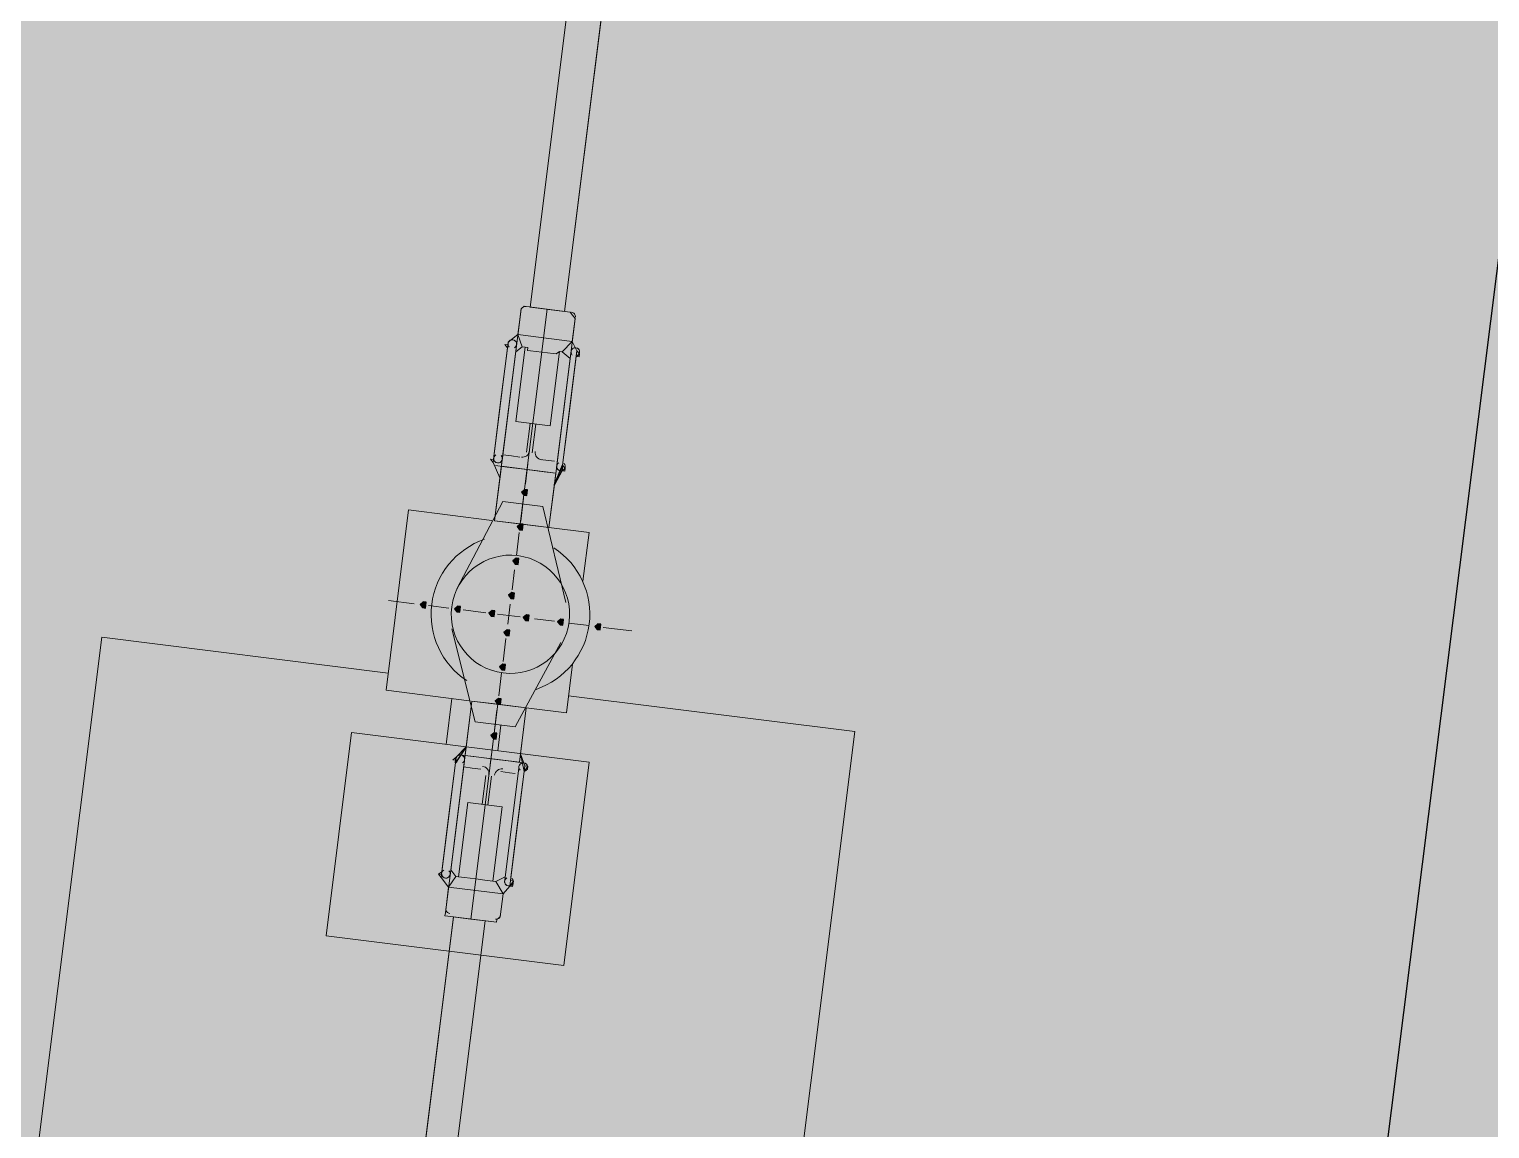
# Model space of a CAD drawing. Header units: metres. Extents: x -4 to 509425, y 7549 to 4732445.
# Drawn here: x 475997.978 to 476002.263, y 4719742.011 to 4719745.237 of the extents above; entities that cross this region are included whole.
import ezdxf

# ---------------------------------------------------------------- set-up
doc = ezdxf.new("R2010")
doc.units = ezdxf.units.M
doc.header["$LTSCALE"] = 0.01
doc.header["$MEASUREMENT"] = 0
doc.layers.get('0').update_dxf_attribs({"lineweight": 0})
doc.layers.add('_SUBESTACIÓN', color=1, linetype='Continuous')
doc.layers.add('SUBESTACION LA VID', color=253, linetype='Continuous')

# ---------------------------------------------------------------- blocks, each defined once
blk = doc.blocks.new('A$Cfff6051d')
at = {"layer": 'SUBESTACION LA VID', "transparency": 33554687}
h = blk.add_hatch(color=256, dxfattribs=at)
h.dxf.hatch_style = 2
h.paths.add_polyline_path([(475999.4391, 4719743.8767), (475999.4402, 4719743.8851), (475999.4318, 4719743.8862), (475999.4223, 4719743.8788), (475999.4297, 4719743.8694), (475999.4381, 4719743.8683)])
h = blk.add_hatch(color=256, dxfattribs=at)
h.dxf.hatch_style = 2
h.paths.add_polyline_path([(475999.4265, 4719743.7759), (475999.4276, 4719743.7843), (475999.4192, 4719743.7853), (475999.4097, 4719743.778), (475999.4171, 4719743.7685), (475999.4255, 4719743.7675)])
h = blk.add_hatch(color=256, dxfattribs=at)
h.dxf.hatch_style = 2
h.paths.add_polyline_path([(475999.4139, 4719743.6751), (475999.4149, 4719743.6835), (475999.4065, 4719743.6845), (475999.3971, 4719743.6772), (475999.4044, 4719743.6677), (475999.4128, 4719743.6667)])
h = blk.add_hatch(color=256, dxfattribs=at)
h.dxf.hatch_style = 2
h.paths.add_polyline_path([(475999.1418, 4719743.5471), (475999.1429, 4719743.5555), (475999.1345, 4719743.5565), (475999.125, 4719743.5492), (475999.1324, 4719743.5397), (475999.1408, 4719743.5387)])
h = blk.add_hatch(color=256, dxfattribs=at)
h.dxf.hatch_style = 2
h.paths.add_polyline_path([(475999.4012, 4719743.5743), (475999.4023, 4719743.5827), (475999.3939, 4719743.5837), (475999.3844, 4719743.5764), (475999.3918, 4719743.5669), (475999.4002, 4719743.5659)])
h = blk.add_hatch(color=256, dxfattribs=at)
h.dxf.hatch_style = 2
h.paths.add_polyline_path([(475999.2427, 4719743.5344), (475999.2437, 4719743.5428), (475999.2353, 4719743.5439), (475999.2259, 4719743.5365), (475999.2332, 4719743.5271), (475999.2416, 4719743.526)])
h = blk.add_hatch(color=256, dxfattribs=at)
h.dxf.hatch_style = 2
h.paths.add_polyline_path([(475999.3435, 4719743.5218), (475999.3445, 4719743.5302), (475999.3361, 4719743.5313), (475999.3267, 4719743.5239), (475999.334, 4719743.5145), (475999.3424, 4719743.5134)])
h = blk.add_hatch(color=256, dxfattribs=at)
h.dxf.hatch_style = 2
h.paths.add_polyline_path([(475999.4443, 4719743.5092), (475999.4453, 4719743.5176), (475999.4369, 4719743.5186), (475999.4275, 4719743.5113), (475999.4348, 4719743.5018), (475999.4432, 4719743.5008)])
h = blk.add_hatch(color=256, dxfattribs=at)
h.dxf.hatch_style = 2
h.paths.add_polyline_path([(475999.3875, 4719743.4651), (475999.3886, 4719743.4735), (475999.3802, 4719743.4745), (475999.3707, 4719743.4672), (475999.3781, 4719743.4577), (475999.3865, 4719743.4567)])
h = blk.add_hatch(color=256, dxfattribs=at)
h.dxf.hatch_style = 2
h.paths.add_polyline_path([(475999.5451, 4719743.4965), (475999.5461, 4719743.5049), (475999.5377, 4719743.506), (475999.5283, 4719743.4986), (475999.5356, 4719743.4892), (475999.544, 4719743.4881)])
h = blk.add_hatch(color=256, dxfattribs=at)
h.dxf.hatch_style = 2
h.paths.add_polyline_path([(475999.6543, 4719743.4828), (475999.6553, 4719743.4912), (475999.6469, 4719743.4923), (475999.6375, 4719743.4849), (475999.6448, 4719743.4755), (475999.6532, 4719743.4744)])
h = blk.add_hatch(color=256, dxfattribs=at)
h.dxf.hatch_style = 2
h.paths.add_polyline_path([(475999.3749, 4719743.3643), (475999.376, 4719743.3727), (475999.3676, 4719743.3737), (475999.3581, 4719743.3664), (475999.3654, 4719743.3569), (475999.3738, 4719743.3559)])
h = blk.add_hatch(color=256, dxfattribs=at)
h.dxf.hatch_style = 2
h.paths.add_polyline_path([(475999.3623, 4719743.2635), (475999.3633, 4719743.2719), (475999.3549, 4719743.2729), (475999.3455, 4719743.2656), (475999.3528, 4719743.2561), (475999.3612, 4719743.2551)])
h = blk.add_hatch(color=256, dxfattribs=at)
h.dxf.hatch_style = 2
h.paths.add_polyline_path([(475999.3496, 4719743.1627), (475999.3507, 4719743.1711), (475999.3423, 4719743.1721), (475999.3328, 4719743.1648), (475999.3402, 4719743.1553), (475999.3486, 4719743.1543)])
at = {"layer": 'SUBESTACION LA VID', "lineweight": 15}
for p, q in [((475999.7447, 4719746.7906), (475999.4477, 4719744.4217)), ((475999.8455, 4719746.778), (475999.5485, 4719744.4091)), ((475999.4309, 4719744.4238), (475999.5653, 4719744.4069)), ((475999.3836, 4719744.3188), (475999.412, 4719744.3408)), ((475999.3405, 4719743.9744), (475999.3826, 4719744.3104)), ((475999.4078, 4719744.3072), (475999.3657, 4719743.9712)), ((475999.4057, 4719744.2904), (475999.4246, 4719744.3051)), ((475999.5674, 4719744.2872), (475999.5253, 4719743.9512)), ((475999.5421, 4719743.9491), (475999.5842, 4719744.2851)), ((475999.5653, 4719744.2704), (475999.5422, 4719744.2904)), ((475999.4371, 4719743.9964), (475999.4476, 4719744.0804)), ((475999.4539, 4719743.9943), (475999.4644, 4719744.0783)), ((475999.3394, 4719743.966), (475999.3594, 4719743.9208)), ((475999.4413, 4719743.9618), (475999.4339, 4719743.903)), ((475999.541, 4719743.9407), (475999.519, 4719743.9008)), ((475999.3677, 4719743.8515), (475999.2332, 4719743.5954)), ((475999.3677, 4719743.8515), (475999.4853, 4719743.8368)), ((475999.4286, 4719743.861), (475999.4202, 4719743.7937)), ((475999.4853, 4719743.8368), (475999.5524, 4719743.5553)), ((475999.416, 4719743.7601), (475999.4076, 4719743.6929)), ((475999.4023, 4719743.6509), (475999.3949, 4719743.5921)), ((475999.0326, 4719743.5608), (475999.1082, 4719743.5513)), ((475999.1502, 4719743.546), (475999.209, 4719743.5387)), ((475999.2511, 4719743.5334), (475999.3183, 4719743.525)), ((475999.3519, 4719743.5207), (475999.4191, 4719743.5123)), ((475999.3897, 4719743.5501), (475999.3823, 4719743.4913)), ((475999.2866, 4719743.2047), (475999.2185, 4719743.4777)), ((475999.4611, 4719743.5071), (475999.5199, 4719743.4997)), ((475999.5619, 4719743.4944), (475999.6207, 4719743.487)), ((475999.6627, 4719743.4818), (475999.7467, 4719743.4713)), ((475999.377, 4719743.4493), (475999.3686, 4719743.3821)), ((475999.4042, 4719743.19), (475999.5377, 4719743.4377)), ((475999.3644, 4719743.3485), (475999.356, 4719743.2813)), ((475999.2016, 4719743.1386), (475999.2184, 4719743.273)), ((475999.3507, 4719743.2393), (475999.3433, 4719743.1805)), ((475999.2866, 4719743.2047), (475999.4042, 4719743.19)), ((475999.3528, 4719743.1196), (475999.3622, 4719743.1952)), ((475999.2309, 4719743.1008), (475999.2604, 4719743.1312)), ((475999.3381, 4719743.1385), (475999.3307, 4719743.0797)), ((475999.2299, 4719743.0924), (475999.1878, 4719742.7563)), ((475999.213, 4719742.7532), (475999.2551, 4719743.0892)), ((475999.4326, 4719743.0755), (475999.42, 4719743.1112)), ((475999.3181, 4719743.0472), (475999.3075, 4719742.9632)), ((475999.3349, 4719743.0451), (475999.3243, 4719742.9611)), ((475999.3726, 4719742.7332), (475999.4147, 4719743.0692)), ((475999.4315, 4719743.0671), (475999.3894, 4719742.7311)), ((475999.2151, 4719742.77), (475999.2298, 4719742.7511)), ((475999.3747, 4719742.75), (475999.3474, 4719742.7363)), ((475999.3883, 4719742.7227), (475999.3684, 4719742.6996)), ((475999.2234, 4719742.6324), (475998.5526, 4719737.2814)), ((475999.3158, 4719742.6208), (475998.645, 4719737.2698)), ((475999.341, 4719742.6177), (475999.2066, 4719742.6345))]:
    blk.add_line(p, q, dxfattribs=at)
at = {"layer": 'SUBESTACION LA VID'}
blk.add_line((476001.2088, 4719735.9757), (476002.5558, 4719746.6856), dxfattribs=at)
at = {"layer": 'SUBESTACION LA VID', "lineweight": 0}
for p, q in [((475999.519, 4719743.9008), (475999.58, 4719744.388)), ((475999.3805, 4719744.2936), (475999.3836, 4719744.3188)), ((475999.3805, 4719744.2936), (475999.3836, 4719744.3188)), ((475999.3815, 4719744.302), (475999.3836, 4719744.3188)), ((475999.3815, 4719744.302), (475999.3826, 4719744.3104)), ((475999.3815, 4719744.302), (475999.3826, 4719744.3104)), ((475999.5821, 4719744.2683), (475999.5853, 4719744.2935)), ((475999.5832, 4719744.2767), (475999.5853, 4719744.2935)), ((475999.5926, 4719744.2841), (475999.5926, 4719744.2841)), ((475999.3394, 4719743.966), (475999.3415, 4719743.9828)), ((475999.3394, 4719743.966), (475999.3405, 4719743.9744)), ((475999.541, 4719743.9407), (475999.5431, 4719743.9575)), ((475999.541, 4719743.9407), (475999.5431, 4719743.9575)), ((475999.5494, 4719743.9397), (475999.5505, 4719743.9481)), ((475999.2604, 4719743.1312), (475999.2003, 4719742.6524)), ((475999.2309, 4719743.1008), (475999.2288, 4719743.084)), ((475999.2309, 4719743.1008), (475999.2288, 4719743.084)), ((475999.2309, 4719743.1008), (475999.2299, 4719743.0924)), ((475999.42, 4719743.1112), (475999.4304, 4719743.0587)), ((475999.4326, 4719743.0755), (475999.4304, 4719743.0587)), ((475999.441, 4719743.0744), (475999.4399, 4719743.066)), ((475999.1794, 4719742.7574), (475999.1867, 4719742.7479)), ((475999.1888, 4719742.7647), (475999.1867, 4719742.7479)), ((475999.1888, 4719742.7647), (475999.1867, 4719742.7479)), ((475999.3915, 4719742.7479), (475999.3883, 4719742.7227)), ((475999.3915, 4719742.7479), (475999.3883, 4719742.7227)), ((475999.3988, 4719742.7384), (475999.3883, 4719742.7227)), ((475999.3988, 4719742.7384), (475999.3967, 4719742.7216)), ((475999.3988, 4719742.7384), (475999.3978, 4719742.73)), ((475999.2234, 4719742.6324), (475999.3158, 4719742.6208))]:
    blk.add_line(p, q, dxfattribs=at)
at = {"layer": 'SUBESTACION LA VID', "lineweight": 15}
for points in [[(475999.7447, 4719746.7906), (475999.8455, 4719746.778), (475999.5485, 4719744.4091), (475999.4477, 4719744.4217), (475999.7447, 4719746.7906)], [(475999.4981, 4719744.4154), (475999.4309, 4719744.4238), (475999.4215, 4719744.4165), (475999.4204, 4719744.4081), (475999.412, 4719744.3408), (475999.3836, 4719744.3188), (475999.3826, 4719744.3104), (475999.3742, 4719744.3115), (475999.3815, 4719744.302), (475999.3805, 4719744.2936), (475999.3615, 4719744.1424), (475999.3415, 4719743.9828), (475999.3405, 4719743.9744), (475999.3321, 4719743.9754), (475999.3394, 4719743.966), (475999.3594, 4719743.9208), (475999.3436, 4719743.7948), (475999.4192, 4719743.7853), (475999.4981, 4719744.4154)], [(475999.58, 4719744.388), (475999.5716, 4719744.3208), (475999.412, 4719744.3408), (475999.4204, 4719744.4081)], [(475999.4981, 4719744.4154), (475999.5653, 4719744.4069), (475999.5727, 4719744.3975), (475999.58, 4719744.388), (475999.5716, 4719744.3208), (475999.5853, 4719744.2935), (475999.5926, 4719744.2841), (475999.5916, 4719744.2757), (475999.5832, 4719744.2767), (475999.5821, 4719744.2683), (475999.5631, 4719744.1171), (475999.5431, 4719743.9575), (475999.5505, 4719743.9481), (475999.5494, 4719743.9397), (475999.541, 4719743.9407), (475999.519, 4719743.9008), (475999.5032, 4719743.7748), (475999.4192, 4719743.7853), (475999.4981, 4719744.4154)], [(475999.412, 4719744.3408), (475999.4246, 4719744.3051), (475999.433, 4719744.3041), (475999.4414, 4719744.303), (475999.4403, 4719744.2946), (475999.4487, 4719744.2936), (475999.4823, 4719744.2894), (475999.5159, 4719744.2852), (475999.5243, 4719744.2841), (475999.5338, 4719744.2915), (475999.5422, 4719744.2904), (475999.5716, 4719744.3208), (475999.5853, 4719744.2935)], [(475999.433, 4719744.3041), (475999.4056, 4719744.0857), (475999.5064, 4719744.073), (475999.5338, 4719744.2915)], [(475999.3678, 4719743.988), (475999.393, 4719743.9849), (475999.4182, 4719743.9817)], [(475999.3436, 4719743.7948), (475999.3636, 4719743.9544), (475999.5232, 4719743.9344), (475999.5032, 4719743.7748), (475999.3436, 4719743.7948)], [(475999.3468, 4719743.9565), (475999.3804, 4719743.9523), (475999.4308, 4719743.946)], [(475999.5232, 4719743.9344), (475999.4896, 4719743.9386), (475999.4308, 4719743.946)], [(475999.519, 4719743.9691), (475999.5022, 4719743.9712), (475999.477, 4719743.9743)], [(475999.3352, 4719743.7959), (475999.0915, 4719743.8264), (475999.0252, 4719743.2972), (475999.2688, 4719743.2667)], [(475999.6029, 4719743.6173), (475999.6208, 4719743.7601), (475999.5032, 4719743.7748)], [(475999.0315, 4719743.3476), (475998.1915, 4719743.4529), (475997.9977, 4719741.9073), (476000.207, 4719741.6303), (476000.4008, 4719743.1759), (475999.5607, 4719743.2813)], [(475999.4368, 4719743.2456), (475999.5544, 4719743.2309), (475999.5723, 4719743.3737)], [(475999.2738, 4719742.6261), (475999.2066, 4719742.6345), (475999.1982, 4719742.6356), (475999.1993, 4719742.644), (475999.2003, 4719742.6524), (475999.2088, 4719742.7196), (475999.1867, 4719742.7479), (475999.1878, 4719742.7563), (475999.1794, 4719742.7574), (475999.1888, 4719742.7647), (475999.1899, 4719742.7731), (475999.2088, 4719742.9244), (475999.2288, 4719743.084), (475999.2299, 4719743.0924), (475999.2215, 4719743.0934), (475999.2309, 4719743.1008), (475999.2604, 4719743.1312), (475999.2772, 4719743.2656), (475999.3528, 4719743.2561), (475999.2738, 4719742.6261)], [(475999.4368, 4719743.2456), (475999.4168, 4719743.086), (475999.2572, 4719743.106), (475999.2772, 4719743.2656), (475999.4368, 4719743.2456)], [(475999.2738, 4719742.6261), (475999.341, 4719742.6177), (475999.3494, 4719742.6166), (475999.3505, 4719742.625), (475999.3599, 4719742.6324), (475999.3684, 4719742.6996), (475999.3883, 4719742.7227), (475999.3967, 4719742.7216), (475999.3978, 4719742.73), (475999.3988, 4719742.7384), (475999.3904, 4719742.7395), (475999.3915, 4719742.7479), (475999.4104, 4719742.8991), (475999.4304, 4719743.0587), (475999.4399, 4719743.066), (475999.441, 4719743.0744), (475999.4326, 4719743.0755), (475999.42, 4719743.1112), (475999.4368, 4719743.2456), (475999.3528, 4719743.2561), (475999.2738, 4719742.6261)], [(475998.8496, 4719742.5769), (475999.5468, 4719742.4895), (475999.6216, 4719743.0859), (475998.9243, 4719743.1733), (475998.8496, 4719742.5769)], [(475999.2488, 4719743.1071), (475999.2824, 4719743.1028), (475999.3412, 4719743.0955)], [(475999.4252, 4719743.0849), (475999.3916, 4719743.0891), (475999.3412, 4719743.0955)], [(475999.253, 4719743.0724), (475999.2782, 4719743.0692), (475999.3034, 4719743.0661)], [(475999.4042, 4719743.0534), (475999.3874, 4719743.0555), (475999.3622, 4719743.0587)], [(475999.339, 4719742.7374), (475999.3664, 4719742.9558), (475999.2655, 4719742.9684), (475999.2382, 4719742.75)], [(475999.3684, 4719742.6996), (475999.3474, 4719742.7363), (475999.339, 4719742.7374), (475999.3306, 4719742.7384), (475999.3222, 4719742.7395), (475999.2886, 4719742.7437), (475999.255, 4719742.7479), (475999.2466, 4719742.749), (475999.2382, 4719742.75), (475999.2298, 4719742.7511), (475999.2088, 4719742.7196), (475999.1867, 4719742.7479)], [(475999.2003, 4719742.6524), (475999.2088, 4719742.7196), (475999.3684, 4719742.6996), (475999.3599, 4719742.6324)], [(475999.2234, 4719742.6324), (475999.3158, 4719742.6208), (475998.645, 4719737.2698), (475998.5526, 4719737.2814), (475999.2234, 4719742.6324)]]:
    blk.add_lwpolyline(points, dxfattribs=at)
at = {"layer": 'SUBESTACION LA VID', "lineweight": 0}
for points in [[(475999.3436, 4719743.7948), (475999.4215, 4719744.4165), (475999.3594, 4719743.9208), (475999.4204, 4719744.4081)], [(475999.3805, 4719744.2936), (475999.3836, 4719744.3188), (475999.3815, 4719744.302), (475999.3836, 4719744.3188)], [(475999.5821, 4719744.2683), (475999.5853, 4719744.2935), (475999.5431, 4719743.9575)], [(475999.5631, 4719744.1171), (475999.5853, 4719744.2935), (475999.5821, 4719744.2683)], [(475999.5916, 4719744.2757), (475999.5926, 4719744.2841), (475999.5832, 4719744.2767), (475999.5853, 4719744.2935)], [(475999.3415, 4719743.9828), (475999.3394, 4719743.966), (475999.3405, 4719743.9744), (475999.3394, 4719743.966)], [(475999.5505, 4719743.9481), (475999.541, 4719743.9407), (475999.5431, 4719743.9575)], [(475999.5494, 4719743.9397), (475999.5505, 4719743.9481), (475999.5494, 4719743.9397)], [(475999.2772, 4719743.2656), (475999.1993, 4719742.644), (475999.2604, 4719743.1312)], [(475999.1899, 4719742.7731), (475999.1867, 4719742.7479), (475999.2288, 4719743.084)], [(475999.2299, 4719743.0924), (475999.2309, 4719743.1008), (475999.2288, 4719743.084)], [(475999.2309, 4719743.1008), (475999.2299, 4719743.0924), (475999.2309, 4719743.1008)], [(475999.42, 4719743.1112), (475999.4304, 4719743.0587), (475999.42, 4719743.1112)], [(475999.4304, 4719743.0587), (475999.441, 4719743.0744), (475999.4399, 4719743.066), (475999.441, 4719743.0744)], [(475999.2088, 4719742.9244), (475999.1867, 4719742.7479), (475999.1899, 4719742.7731)], [(475999.1888, 4719742.7647), (475999.1867, 4719742.7479), (475999.1888, 4719742.7647), (475999.1867, 4719742.7479)], [(475999.3904, 4719742.7395), (475999.3883, 4719742.7227), (475999.3904, 4719742.7395), (475999.3883, 4719742.7227)]]:
    blk.add_lwpolyline(points, dxfattribs=at)
at = {"layer": 'SUBESTACION LA VID'}
for points in [[(475999.4391, 4719743.8767), (475999.4402, 4719743.8851), (475999.4318, 4719743.8862), (475999.4223, 4719743.8788), (475999.4297, 4719743.8694), (475999.4381, 4719743.8683)], [(475999.4265, 4719743.7759), (475999.4276, 4719743.7843), (475999.4192, 4719743.7853), (475999.4097, 4719743.778), (475999.4171, 4719743.7685), (475999.4255, 4719743.7675)], [(475999.4139, 4719743.6751), (475999.4149, 4719743.6835), (475999.4065, 4719743.6845), (475999.3971, 4719743.6772), (475999.4044, 4719743.6677), (475999.4128, 4719743.6667)], [(475999.1418, 4719743.5471), (475999.1429, 4719743.5555), (475999.1345, 4719743.5565), (475999.125, 4719743.5492), (475999.1324, 4719743.5397), (475999.1408, 4719743.5387)], [(475999.4012, 4719743.5743), (475999.4023, 4719743.5827), (475999.3939, 4719743.5837), (475999.3844, 4719743.5764), (475999.3918, 4719743.5669), (475999.4002, 4719743.5659)], [(475999.2427, 4719743.5344), (475999.2437, 4719743.5428), (475999.2353, 4719743.5439), (475999.2259, 4719743.5365), (475999.2332, 4719743.5271), (475999.2416, 4719743.526)], [(475999.3435, 4719743.5218), (475999.3445, 4719743.5302), (475999.3361, 4719743.5313), (475999.3267, 4719743.5239), (475999.334, 4719743.5145), (475999.3424, 4719743.5134)], [(475999.4443, 4719743.5092), (475999.4453, 4719743.5176), (475999.4369, 4719743.5186), (475999.4275, 4719743.5113), (475999.4348, 4719743.5018), (475999.4432, 4719743.5008)], [(475999.3875, 4719743.4651), (475999.3886, 4719743.4735), (475999.3802, 4719743.4745), (475999.3707, 4719743.4672), (475999.3781, 4719743.4577), (475999.3865, 4719743.4567)], [(475999.5451, 4719743.4965), (475999.5461, 4719743.5049), (475999.5377, 4719743.506), (475999.5283, 4719743.4986), (475999.5356, 4719743.4892), (475999.544, 4719743.4881)], [(475999.6543, 4719743.4828), (475999.6553, 4719743.4912), (475999.6469, 4719743.4923), (475999.6375, 4719743.4849), (475999.6448, 4719743.4755), (475999.6532, 4719743.4744)], [(475999.3749, 4719743.3643), (475999.376, 4719743.3727), (475999.3676, 4719743.3737), (475999.3581, 4719743.3664), (475999.3654, 4719743.3569), (475999.3738, 4719743.3559)], [(475999.3623, 4719743.2635), (475999.3633, 4719743.2719), (475999.3549, 4719743.2729), (475999.3455, 4719743.2656), (475999.3528, 4719743.2561), (475999.3612, 4719743.2551)], [(475999.3496, 4719743.1627), (475999.3507, 4719743.1711), (475999.3423, 4719743.1721), (475999.3328, 4719743.1648), (475999.3402, 4719743.1553), (475999.3486, 4719743.1543)]]:
    blk.add_lwpolyline(points, close=True, dxfattribs=at)
at = {"layer": 'SUBESTACION LA VID', "lineweight": 0}
for points in [[(475999.4391, 4719743.8767), (475999.4402, 4719743.8851), (475999.4318, 4719743.8862), (475999.4223, 4719743.8788), (475999.4297, 4719743.8694), (475999.4381, 4719743.8683)], [(475999.4265, 4719743.7759), (475999.4276, 4719743.7843), (475999.4192, 4719743.7853), (475999.4097, 4719743.778), (475999.4171, 4719743.7685), (475999.4255, 4719743.7675)], [(475999.4139, 4719743.6751), (475999.4149, 4719743.6835), (475999.4065, 4719743.6845), (475999.3971, 4719743.6772), (475999.4044, 4719743.6677), (475999.4128, 4719743.6667)], [(475999.1418, 4719743.5471), (475999.1429, 4719743.5555), (475999.1345, 4719743.5565), (475999.125, 4719743.5492), (475999.1324, 4719743.5397), (475999.1408, 4719743.5387)], [(475999.4012, 4719743.5743), (475999.4023, 4719743.5827), (475999.3939, 4719743.5837), (475999.3844, 4719743.5764), (475999.3918, 4719743.5669), (475999.4002, 4719743.5659)], [(475999.2427, 4719743.5344), (475999.2437, 4719743.5428), (475999.2353, 4719743.5439), (475999.2259, 4719743.5365), (475999.2332, 4719743.5271), (475999.2416, 4719743.526)], [(475999.3435, 4719743.5218), (475999.3445, 4719743.5302), (475999.3361, 4719743.5313), (475999.3267, 4719743.5239), (475999.334, 4719743.5145), (475999.3424, 4719743.5134)], [(475999.4443, 4719743.5092), (475999.4453, 4719743.5176), (475999.4369, 4719743.5186), (475999.4275, 4719743.5113), (475999.4348, 4719743.5018), (475999.4432, 4719743.5008)], [(475999.3875, 4719743.4651), (475999.3886, 4719743.4735), (475999.3802, 4719743.4745), (475999.3707, 4719743.4672), (475999.3781, 4719743.4577), (475999.3865, 4719743.4567)], [(475999.5451, 4719743.4965), (475999.5461, 4719743.5049), (475999.5377, 4719743.506), (475999.5283, 4719743.4986), (475999.5356, 4719743.4892), (475999.544, 4719743.4881)], [(475999.6543, 4719743.4828), (475999.6553, 4719743.4912), (475999.6469, 4719743.4923), (475999.6375, 4719743.4849), (475999.6448, 4719743.4755), (475999.6532, 4719743.4744)], [(475999.3749, 4719743.3643), (475999.376, 4719743.3727), (475999.3676, 4719743.3737), (475999.3581, 4719743.3664), (475999.3654, 4719743.3569), (475999.3738, 4719743.3559)], [(475999.3623, 4719743.2635), (475999.3633, 4719743.2719), (475999.3549, 4719743.2729), (475999.3455, 4719743.2656), (475999.3528, 4719743.2561), (475999.3612, 4719743.2551)], [(475999.3496, 4719743.1627), (475999.3507, 4719743.1711), (475999.3423, 4719743.1721), (475999.3328, 4719743.1648), (475999.3402, 4719743.1553), (475999.3486, 4719743.1543)]]:
    blk.add_lwpolyline(points, close=True, dxfattribs=at)
at = {"layer": 'SUBESTACION LA VID', "lineweight": 15}
for points in [[(475999.4351, 4719744.4233), (475999.4282, 4719744.4241), (475999.4218, 4719744.4192), (475999.421, 4719744.4123)], [(475999.4224, 4719743.9812), (475999.434, 4719743.9797), (475999.4446, 4719743.988), (475999.446, 4719743.9996)], [(475999.4628, 4719743.9975), (475999.4614, 4719743.9859), (475999.4696, 4719743.9753), (475999.4812, 4719743.9738)], [(475999.327, 4719743.0503), (475999.3285, 4719743.0619), (475999.3202, 4719743.0725), (475999.3086, 4719743.074)], [(475999.3674, 4719743.0666), (475999.3558, 4719743.068), (475999.3453, 4719743.0598), (475999.3438, 4719743.0482)], [(475999.3463, 4719742.6256), (475999.3532, 4719742.6247), (475999.3596, 4719742.6296), (475999.3605, 4719742.6366)]]:
    blk.add_open_spline(points, degree=3, dxfattribs=at)
for points, knots in [([(475999.5806, 4719744.3922), (475999.581, 4719744.3956), (475999.5801, 4719744.399), (475999.578, 4719744.4016), (475999.5759, 4719744.4043), (475999.5729, 4719744.406), (475999.5695, 4719744.4064)], [0, 0, 0, 0, 1, 1, 1, 2, 2, 2, 2]), ([(475999.3973, 4719744.3256), (475999.3919, 4719744.3263), (475999.3867, 4719744.3235), (475999.3843, 4719744.3186), (475999.3819, 4719744.3137), (475999.3829, 4719744.3078), (475999.3868, 4719744.304)], [0, 0, 0, 0, 1, 1, 1, 2, 2, 2, 2]), ([(475999.4083, 4719744.3114), (475999.4092, 4719744.3184), (475999.4043, 4719744.3248), (475999.3973, 4719744.3256), (475999.3903, 4719744.3265), (475999.384, 4719744.3216), (475999.3831, 4719744.3146)], [0, 0, 0, 0, 1, 1, 1, 2, 2, 2, 2]), ([(475999.4021, 4719744.3021), (475999.4068, 4719744.3048), (475999.4093, 4719744.3102), (475999.4082, 4719744.3156), (475999.4071, 4719744.3209), (475999.4027, 4719744.325), (475999.3973, 4719744.3256)], [0, 0, 0, 0, 1, 1, 1, 2, 2, 2, 2]), ([(475999.5821, 4719744.3025), (475999.5767, 4719744.3031), (475999.5715, 4719744.3003), (475999.5691, 4719744.2954), (475999.5667, 4719744.2905), (475999.5677, 4719744.2846), (475999.5716, 4719744.2808)], [0, 0, 0, 0, 1, 1, 1, 2, 2, 2, 2]), ([(475999.5931, 4719744.2883), (475999.594, 4719744.2952), (475999.5891, 4719744.3016), (475999.5821, 4719744.3025), (475999.5752, 4719744.3033), (475999.5688, 4719744.2984), (475999.5679, 4719744.2914)], [0, 0, 0, 0, 1, 1, 1, 2, 2, 2, 2]), ([(475999.5869, 4719744.2789), (475999.5916, 4719744.2816), (475999.5941, 4719744.2871), (475999.593, 4719744.2924), (475999.5919, 4719744.2977), (475999.5875, 4719744.3018), (475999.5821, 4719744.3025)], [0, 0, 0, 0, 1, 1, 1, 2, 2, 2, 2]), ([(475999.3472, 4719743.988), (475999.3425, 4719743.9852), (475999.3401, 4719743.9798), (475999.3412, 4719743.9745), (475999.3422, 4719743.9691), (475999.3466, 4719743.9651), (475999.352, 4719743.9644)], [0, 0, 0, 0, 1, 1, 1, 2, 2, 2, 2]), ([(475999.352, 4719743.9644), (475999.3574, 4719743.9637), (475999.3627, 4719743.9666), (475999.365, 4719743.9715), (475999.3674, 4719743.9764), (475999.3664, 4719743.9823), (475999.3625, 4719743.9861)], [0, 0, 0, 0, 1, 1, 1, 2, 2, 2, 2]), ([(475999.341, 4719743.9786), (475999.3401, 4719743.9716), (475999.3451, 4719743.9653), (475999.352, 4719743.9644), (475999.359, 4719743.9635), (475999.3653, 4719743.9685), (475999.3662, 4719743.9754)], [0, 0, 0, 0, 1, 1, 1, 2, 2, 2, 2]), ([(475999.532, 4719743.9648), (475999.5273, 4719743.9621), (475999.5249, 4719743.9566), (475999.526, 4719743.9513), (475999.527, 4719743.946), (475999.5314, 4719743.9419), (475999.5368, 4719743.9412)], [0, 0, 0, 0, 1, 1, 1, 2, 2, 2, 2]), ([(475999.5258, 4719743.9554), (475999.5249, 4719743.9485), (475999.5299, 4719743.9421), (475999.5368, 4719743.9412), (475999.5438, 4719743.9404), (475999.5501, 4719743.9453), (475999.551, 4719743.9523)], [0, 0, 0, 0, 1, 1, 1, 2, 2, 2, 2]), ([(475999.5368, 4719743.9412), (475999.5422, 4719743.9406), (475999.5475, 4719743.9434), (475999.5498, 4719743.9483), (475999.5522, 4719743.9532), (475999.5512, 4719743.9591), (475999.5473, 4719743.9629)], [0, 0, 0, 0, 1, 1, 1, 2, 2, 2, 2]), ([(475999.3145, 4719743.7404), (475999.2305, 4719743.7115), (475999.1702, 4719743.6373), (475999.1592, 4719743.5492), (475999.1481, 4719743.461), (475999.1882, 4719743.3743), (475999.2625, 4719743.3255)], [0, 0, 0, 0, 1, 1, 1, 2, 2, 2, 2]), ([(475999.5624, 4719743.4986), (475999.5743, 4719743.5937), (475999.5069, 4719743.6805), (475999.4118, 4719743.6924), (475999.3167, 4719743.7043), (475999.2299, 4719743.6369), (475999.218, 4719743.5418), (475999.2061, 4719743.4467), (475999.2735, 4719743.3599), (475999.3686, 4719743.348), (475999.4637, 4719743.3361), (475999.5505, 4719743.4035), (475999.5624, 4719743.4986)], [0, 0, 0, 0, 1, 1, 1, 2, 2, 2, 3, 3, 3, 4, 4, 4, 4]), ([(475999.4659, 4719743.3), (475999.5499, 4719743.3289), (475999.6101, 4719743.4031), (475999.6212, 4719743.4912), (475999.6322, 4719743.5794), (475999.5922, 4719743.6662), (475999.5179, 4719743.7149)], [0, 0, 0, 0, 1, 1, 1, 2, 2, 2, 2]), ([(475999.2446, 4719743.1076), (475999.2392, 4719743.1083), (475999.234, 4719743.1054), (475999.2316, 4719743.1005), (475999.2292, 4719743.0956), (475999.2302, 4719743.0897), (475999.2341, 4719743.0859)], [0, 0, 0, 0, 1, 1, 1, 2, 2, 2, 2]), ([(475999.2556, 4719743.0934), (475999.2565, 4719743.1004), (475999.2516, 4719743.1067), (475999.2446, 4719743.1076), (475999.2376, 4719743.1085), (475999.2313, 4719743.1035), (475999.2304, 4719743.0966)], [0, 0, 0, 0, 1, 1, 1, 2, 2, 2, 2]), ([(475999.2494, 4719743.084), (475999.2541, 4719743.0867), (475999.2565, 4719743.0922), (475999.2555, 4719743.0975), (475999.2544, 4719743.1029), (475999.25, 4719743.1069), (475999.2446, 4719743.1076)], [0, 0, 0, 0, 1, 1, 1, 2, 2, 2, 2]), ([(475999.4294, 4719743.0844), (475999.424, 4719743.0851), (475999.4188, 4719743.0822), (475999.4164, 4719743.0773), (475999.414, 4719743.0724), (475999.415, 4719743.0666), (475999.4189, 4719743.0628)], [0, 0, 0, 0, 1, 1, 1, 2, 2, 2, 2]), ([(475999.4404, 4719743.0702), (475999.4413, 4719743.0772), (475999.4364, 4719743.0835), (475999.4294, 4719743.0844), (475999.4224, 4719743.0853), (475999.4161, 4719743.0803), (475999.4152, 4719743.0734)], [0, 0, 0, 0, 1, 1, 1, 2, 2, 2, 2]), ([(475999.4342, 4719743.0608), (475999.4389, 4719743.0636), (475999.4414, 4719743.069), (475999.4403, 4719743.0743), (475999.4392, 4719743.0797), (475999.4348, 4719743.0837), (475999.4294, 4719743.0844)], [0, 0, 0, 0, 1, 1, 1, 2, 2, 2, 2]), ([(475999.1945, 4719742.7699), (475999.1898, 4719742.7672), (475999.1874, 4719742.7618), (475999.1884, 4719742.7564), (475999.1895, 4719742.7511), (475999.1939, 4719742.747), (475999.1993, 4719742.7464)], [0, 0, 0, 0, 1, 1, 1, 2, 2, 2, 2]), ([(475999.1883, 4719742.7605), (475999.1874, 4719742.7536), (475999.1924, 4719742.7472), (475999.1993, 4719742.7464), (475999.2063, 4719742.7455), (475999.2126, 4719742.7504), (475999.2135, 4719742.7574)], [0, 0, 0, 0, 1, 1, 1, 2, 2, 2, 2]), ([(475999.1993, 4719742.7464), (475999.2047, 4719742.7457), (475999.2099, 4719742.7485), (475999.2123, 4719742.7534), (475999.2147, 4719742.7583), (475999.2137, 4719742.7642), (475999.2098, 4719742.768)], [0, 0, 0, 0, 1, 1, 1, 2, 2, 2, 2]), ([(475999.3793, 4719742.7468), (475999.3746, 4719742.744), (475999.3722, 4719742.7386), (475999.3733, 4719742.7333), (475999.3743, 4719742.7279), (475999.3787, 4719742.7239), (475999.3841, 4719742.7232)], [0, 0, 0, 0, 1, 1, 1, 2, 2, 2, 2]), ([(475999.3731, 4719742.7374), (475999.3722, 4719742.7304), (475999.3772, 4719742.7241), (475999.3841, 4719742.7232), (475999.3911, 4719742.7223), (475999.3974, 4719742.7273), (475999.3983, 4719742.7342)], [0, 0, 0, 0, 1, 1, 1, 2, 2, 2, 2]), ([(475999.3841, 4719742.7232), (475999.3895, 4719742.7225), (475999.3948, 4719742.7254), (475999.3971, 4719742.7303), (475999.3995, 4719742.7352), (475999.3985, 4719742.741), (475999.3946, 4719742.7449)], [0, 0, 0, 0, 1, 1, 1, 2, 2, 2, 2]), ([(475999.2009, 4719742.6566), (475999.2004, 4719742.6532), (475999.2014, 4719742.6499), (475999.2034, 4719742.6472), (475999.2055, 4719742.6445), (475999.2085, 4719742.6428), (475999.2119, 4719742.6424)], [0, 0, 0, 0, 1, 1, 1, 2, 2, 2, 2])]:
    blk.add_open_spline(points, degree=3, knots=knots, dxfattribs=at)
at = {"layer": 'SUBESTACION LA VID'}
for points in [[(475999.5431, 4719743.9575), (475999.5431, 4719743.9575), (475999.519, 4719743.9008), (475999.519, 4719743.9008), (475999.519, 4719743.9008), (475999.541, 4719743.9407), (475999.541, 4719743.9407), (475999.541, 4719743.9407), (475999.5431, 4719743.9575), (475999.5431, 4719743.9575)], [(475999.2288, 4719743.084), (475999.2288, 4719743.084), (475999.2604, 4719743.1312), (475999.2604, 4719743.1312), (475999.2604, 4719743.1312), (475999.2309, 4719743.1008), (475999.2309, 4719743.1008), (475999.2309, 4719743.1008), (475999.2288, 4719743.084), (475999.2288, 4719743.084)]]:
    blk.add_open_spline(points, degree=3, knots=[0, 0, 0, 0, 1, 1, 1, 2, 2, 2, 3, 3, 3, 3], dxfattribs=at)
at = {"layer": 'SUBESTACION LA VID', "lineweight": 0}
for points in [[(475999.5431, 4719743.9575), (475999.5431, 4719743.9575), (475999.519, 4719743.9008), (475999.519, 4719743.9008), (475999.519, 4719743.9008), (475999.541, 4719743.9407), (475999.541, 4719743.9407), (475999.541, 4719743.9407), (475999.5431, 4719743.9575), (475999.5431, 4719743.9575)], [(475999.2288, 4719743.084), (475999.2288, 4719743.084), (475999.2604, 4719743.1312), (475999.2604, 4719743.1312), (475999.2604, 4719743.1312), (475999.2309, 4719743.1008), (475999.2309, 4719743.1008), (475999.2309, 4719743.1008), (475999.2288, 4719743.084), (475999.2288, 4719743.084)]]:
    blk.add_open_spline(points, degree=3, knots=[0, 0, 0, 0, 1, 1, 1, 2, 2, 2, 3, 3, 3, 3], dxfattribs=at)

msp = doc.modelspace()

# ---------------------------------------------------------------- hatches: boundary and pattern name
at = {"layer": '_SUBESTACIÓN', "transparency": 33554559}
h = msp.add_hatch(color=1, dxfattribs=at)
h.dxf.hatch_style = 1
h.paths.add_polyline_path([(475968.6399, 4719805.825), (476089.9386, 4719790.615), (476078.1686, 4719696.74), (475956.8686, 4719711.9502)])

# ---------------------------------------------------------------- block references
at = {"linetype": 'Continuous'}
msp.add_blockref('A$Cfff6051d', (0, 0), dxfattribs=at)

doc.saveas('drawing.dxf')
